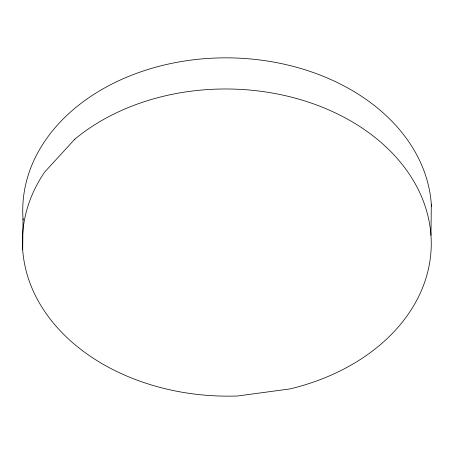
<?xml version="1.0" encoding="UTF-8"?>
<svg xmlns="http://www.w3.org/2000/svg" width="454" height="454" viewBox="0 0 454 454"><rect width="100%" height="100%" fill="white"/><g stroke="black" fill="none" stroke-linecap="round" stroke-linejoin="round"><path stroke-width="0.68" d="M22.7 249.808L23.023 218.669M430.977 235.331L431.3 204.192M23.131 220.042A204.431 153.583 0.6 0 1 216.768 57.998A204.431 153.583 0.6 0 1 431.431 206.286M74.802 139.202L44.611 172.128A204.431 153.583 0.6 0 0 237.709 395.984L290.174 388.885A204.431 153.583 0.6 0 0 398.186 159.592A204.431 153.583 0.6 0 0 74.802 139.202"/></g></svg>
